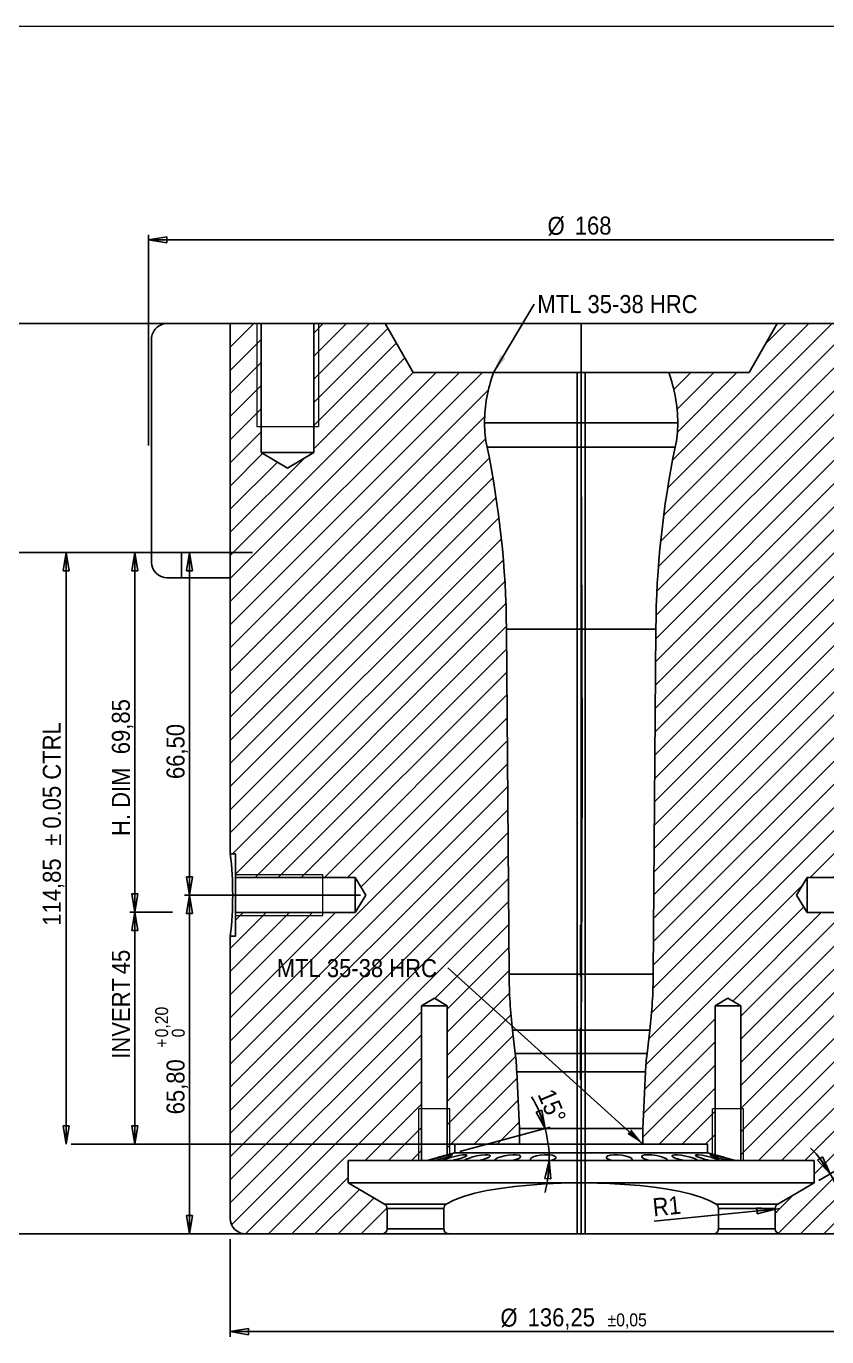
# Model space of a CAD drawing. Header units: millimetres. Extents: x 10 to 831, y 10 to 589.
# Drawn here: x 568.1 to 723.6, y 334.8 to 589.3 of the extents above; entities that cross this region are included whole.
import ezdxf

# ---------------------------------------------------------------- set-up
doc = ezdxf.new("R2010")
doc.units = ezdxf.units.MM
doc.linetypes.add('SLD-Solido', pattern=[0])
doc.layers.add('D', color=3, linetype='SLD-Solido', lineweight=25)
doc.layers.add('Q', color=2, linetype='SLD-Solido')
doc.layers.add('S', color=4, linetype='SLD-Solido')
doc.styles.add('SLDTEXTSTYLE1', font='GOTHIC.TTF', dxfattribs={"width": 0.913})
doc.styles.get("Standard").update_dxf_attribs({"font": 'GOTHIC.TTF'})
doc.dimstyles.new('SLDDIMSTYLE0', dxfattribs={"dimtxt": 3.5, "dimasz": 3.556, "dimexe": 0, "dimexo": 0.0625, "dimgap": 0.875, "dimtad": 1, "dimrnd": 1e-09, "dimzin": 12, "dimdsep": 46, "dimtxsty": 'SLDTEXTSTYLE1', "dimblk1": 'CLOSED', "dimblk2": 'CLOSED', "dimsah": 1, "dimcen": 0.09, "dimadec": 0, "dimazin": 3, "dimtfac": 1, "dimtofl": 0, "dimtmove": 0, "dimatfit": 3, "dimldrblk": 'CLOSED', "dimfxl": 0, "dimfrac": 2, "dimtolj": 1, "dimtzin": 12, "dimarcsym": 0})
doc.dimstyles.new('SLDDIMSTYLE1', dxfattribs={"dimtxt": 3.5, "dimasz": 3.556, "dimexe": 0, "dimexo": 0.0625, "dimgap": 0.875, "dimtad": 1, "dimdec": 4, "dimzin": 12, "dimdsep": 46, "dimtxsty": 'SLDTEXTSTYLE1', "dimblk1": 'CLOSED', "dimblk2": 'CLOSED', "dimsah": 1, "dimcen": 0.09, "dimazin": 3, "dimtfac": 1, "dimtofl": 0, "dimtmove": 0, "dimatfit": 3, "dimldrblk": 'CLOSED', "dimfxl": 0, "dimfrac": 2, "dimtolj": 1, "dimtzin": 12, "dimarcsym": 0})
doc.dimstyles.new('SLDDIMSTYLE10', dxfattribs={"dimtxt": 3.5, "dimasz": 3.556, "dimexe": 0, "dimexo": 0.0625, "dimgap": 0.875, "dimtad": 1, "dimrnd": 1e-09, "dimzin": 12, "dimdsep": 46, "dimtxsty": 'SLDTEXTSTYLE1', "dimblk1": 'CLOSED', "dimblk2": 'CLOSED', "dimsah": 1, "dimcen": 0.09, "dimadec": 0, "dimazin": 3, "dimtol": 1, "dimtp": 0.2, "dimtfac": 1, "dimtofl": 0, "dimtmove": 0, "dimatfit": 3, "dimldrblk": 'CLOSED', "dimfxl": 0, "dimfrac": 2, "dimtolj": 1, "dimarcsym": 0})
doc.dimstyles.new('SLDDIMSTYLE11', dxfattribs={"dimtxt": 3.5, "dimasz": 3.556, "dimexe": 0, "dimexo": 0.0625, "dimgap": 0.875, "dimtad": 1, "dimrnd": 1e-09, "dimzin": 12, "dimdsep": 46, "dimtxsty": 'SLDTEXTSTYLE1', "dimblk1": 'CLOSED', "dimblk2": 'CLOSED', "dimsah": 1, "dimcen": 0, "dimadec": 0, "dimazin": 3, "dimtfac": 1, "dimtofl": 0, "dimtmove": 0, "dimatfit": 3, "dimldrblk": 'CLOSED', "dimfxl": 0, "dimfrac": 2, "dimtolj": 1, "dimtzin": 12, "dimarcsym": 0})
doc.dimstyles.new('SLDDIMSTYLE12', dxfattribs={"dimtxt": 3.5, "dimasz": 3.556, "dimexe": 0, "dimexo": 0.0625, "dimgap": 0.875, "dimtad": 1, "dimdec": 4, "dimzin": 12, "dimdsep": 46, "dimtxsty": 'SLDTEXTSTYLE1', "dimblk1": 'CLOSED', "dimblk2": 'CLOSED', "dimsah": 1, "dimcen": 0.09, "dimazin": 3, "dimtfac": 1, "dimtofl": 0, "dimtmove": 0, "dimatfit": 3, "dimldrblk": 'CLOSED', "dimfxl": 0, "dimfrac": 2, "dimtolj": 1, "dimtzin": 12, "dimarcsym": 0})
doc.dimstyles.new('SLDDIMSTYLE13', dxfattribs={"dimtxt": 0.18, "dimasz": 3.556, "dimexe": 0, "dimexo": 0.0625, "dimgap": 0, "dimtad": 0, "dimtih": 1, "dimtoh": 1, "dimdec": 0, "dimrnd": 1e-09, "dimzin": 0, "dimdsep": 46, "dimtxsty": 'Standard', "dimsah": 1, "dimcen": 0.09, "dimadec": 0, "dimazin": 0, "dimtfac": 3.556, "dimtdec": 0, "dimtofl": 0, "dimtmove": 0, "dimatfit": 3, "dimfxl": 0, "dimfrac": 2, "dimtolj": 1, "dimtzin": 0, "dimarcsym": 0})
doc.dimstyles.new('SLDDIMSTYLE8', dxfattribs={"dimtxt": 3.5, "dimasz": 3.556, "dimexe": 0, "dimexo": 0.0625, "dimgap": 0.875, "dimtad": 1, "dimrnd": 1e-09, "dimzin": 12, "dimdsep": 46, "dimtxsty": 'SLDTEXTSTYLE1', "dimblk1": 'CLOSED', "dimblk2": 'CLOSED', "dimsah": 1, "dimcen": 0.09, "dimadec": 0, "dimazin": 3, "dimtol": 1, "dimtp": 0.05, "dimtm": 0.05, "dimtfac": 1, "dimtofl": 0, "dimtmove": 0, "dimatfit": 3, "dimldrblk": 'CLOSED', "dimfxl": 0, "dimfrac": 2, "dimtolj": 1, "dimarcsym": 0})

# ---------------------------------------------------------------- blocks, each defined once
blk = doc.blocks.new('_CLOSED')
at = {"color": 0, "linetype": 'ByBlock', "lineweight": -2}
for p, q in [((-1, 0.166667), (0, 0)), ((-1, 0.166667), (-1, -0.166667)), ((0, 0), (-1, -0.166667)), ((0, 0), (-1, 0))]:
    blk.add_line(p, q, dxfattribs=at)
blk = doc.blocks.new('_D_12')
at = {"layer": 'Q'}
for p, q in [((592.82, 417.22), (588.23, 417.22)), ((589.23, 417.22), (589.23, 372.22)), ((672.57, 372.22), (588.23, 372.22))]:
    blk.add_line(p, q, dxfattribs=at)
at = {"layer": 'Q', "xscale": 3.556, "yscale": 3.556}
for p, rotation in [((589.23, 417.22, 28.89), 90.00000000000021), ((589.23, 372.22, 28.89), 270.0000000000002)]:
    blk.add_blockref('_CLOSED', p, dxfattribs=dict(at, rotation=rotation))
at = {"layer": 'Q', "char_height": 3.5, "attachment_point": 1, "rotation": 90, "style": 'SLDTEXTSTYLE1'}
for s, insert in [('45', (584.76, 405.19)), ('INVERT ', (584.76, 388.79))]:
    blk.add_mtext(s, dxfattribs=dict(at, insert=insert))
blk = doc.blocks.new('_D_13')
at = {"layer": 'Q'}
for p, q in [((612.08, 487.07), (588.23, 487.07)), ((589.23, 487.07), (589.23, 417.22)), ((596.54, 417.22), (588.23, 417.22))]:
    blk.add_line(p, q, dxfattribs=at)
at = {"layer": 'Q', "xscale": 3.556, "yscale": 3.556}
for p, rotation in [((589.23, 487.07, 28.89), 90.00000000000021), ((589.23, 417.22, 28.89), 270.0000000000002)]:
    blk.add_blockref('_CLOSED', p, dxfattribs=dict(at, rotation=rotation))
at = {"layer": 'Q', "char_height": 3.5, "attachment_point": 1, "rotation": 90, "style": 'SLDTEXTSTYLE1'}
for s, insert in [('69,85', (584.76, 447.91)), ('H. DIM ', (584.76, 432.03))]:
    blk.add_mtext(s, dxfattribs=dict(at, insert=insert))
blk = doc.blocks.new('_D_16')
at = {"layer": 'Q'}
for p, q in [((591.87, 507.85), (591.87, 548.77)), ((591.87, 547.77), (759.87, 547.77)), ((759.87, 547.77), (669.35, 547.77)), ((759.87, 507.85), (759.87, 548.77))]:
    blk.add_line(p, q, dxfattribs=at)
at = {"layer": 'Q', "xscale": 3.556, "yscale": 3.556, "rotation": 180.0000000000002}
blk.add_blockref('_CLOSED', (591.87, 547.77, 28.89), dxfattribs=at)
at = {"layer": 'Q', "xscale": 3.556, "yscale": 3.556}
blk.add_blockref('_CLOSED', (759.87, 547.77, 28.89), dxfattribs=at)
at = {"layer": 'Q', "char_height": 3.5, "attachment_point": 1, "style": 'SLDTEXTSTYLE1'}
for s, insert in [('%%c', (669.35, 552.25)), ('168', (674.63, 552.3))]:
    blk.add_mtext(s, dxfattribs=dict(at, insert=insert))
blk = doc.blocks.new('_D_17')
at = {"layer": 'Q'}
for p, q in [((604.24, 487.07), (574.87, 487.07)), ((575.87, 487.07), (575.87, 372.22)), ((589.16, 372.22), (576.87, 372.22))]:
    blk.add_line(p, q, dxfattribs=at)
at = {"layer": 'Q', "xscale": 3.556, "yscale": 3.556}
for p, rotation in [((575.87, 487.07, 29.09), 90.0000000000004), ((575.87, 372.22, 29.09), 270.0000000000004)]:
    blk.add_blockref('_CLOSED', p, dxfattribs=dict(at, rotation=rotation))
at = {"layer": 'Q', "char_height": 3.5, "attachment_point": 1, "rotation": 90, "style": 'SLDTEXTSTYLE1'}
for s, insert in [('0.05 CTRL', (571.35, 433.46)), ('%%p', (571.4, 430.12)), ('114,85', (571.35, 414.61))]:
    blk.add_mtext(s, dxfattribs=dict(at, insert=insert))
blk = doc.blocks.new('_D_18')
at = {"layer": 'Q'}
for p, q in [((674.87, 531.52), (558.68, 531.52)), ((559.68, 487.07), (559.68, 531.52)), ((605.15, 487.07), (558.68, 487.07))]:
    blk.add_line(p, q, dxfattribs=at)
at = {"layer": 'Q', "xscale": 3.556, "yscale": 3.556}
for p, rotation in [((559.68, 531.52, 29.09), 90.00000000000057), ((559.68, 487.07, 29.09), 270.0000000000006)]:
    blk.add_blockref('_CLOSED', p, dxfattribs=dict(at, rotation=rotation))
at = {"layer": 'Q', "insert": (555.21, 508.16), "char_height": 3.5, "attachment_point": 1, "rotation": 90, "style": 'SLDTEXTSTYLE1'}
blk.add_mtext('44,45', dxfattribs=at)
blk = doc.blocks.new('_D_19')
at = {"layer": 'Q'}
for p, q in [((607.75, 353.77), (607.75, 334.8)), ((744, 353.77), (744, 334.8)), ((607.75, 335.8), (744, 335.8))]:
    blk.add_line(p, q, dxfattribs=at)
at = {"layer": 'Q', "xscale": 3.556, "yscale": 3.556, "rotation": 180.0000000000002}
blk.add_blockref('_CLOSED', (607.75, 335.8, 28.89), dxfattribs=at)
at = {"layer": 'Q', "xscale": 3.556, "yscale": 3.556}
blk.add_blockref('_CLOSED', (744, 335.8, 28.89), dxfattribs=at)
at = {"layer": 'Q', "attachment_point": 1, "style": 'SLDTEXTSTYLE1'}
for s, insert, char_height in [('%%c', (660.2, 340.27), 3.5), ('136,25', (665.48, 340.33), 3.5), ('±0,05', (681, 339.33), 2.5)]:
    blk.add_mtext(s, dxfattribs=dict(at, insert=insert, char_height=char_height))
blk = doc.blocks.new('_D_20')
at = {"layer": 'Q'}
for p, q in [((721.99, 365.17), (725.1, 366.96)), ((714.54, 354.77), (728.37, 354.77))]:
    blk.add_line(p, q, dxfattribs=at)
for start, end in [(30, 45.4505), (0, 30), (344.5495, 0)]:
    blk.add_arc((703.98, 354.77), 23.39, start, end, dxfattribs=at)
at = {"layer": 'Q', "xscale": 3.556, "yscale": 3.556}
for p, rotation in [((724.24, 366.46, 29.09), 304.3226979580505), ((727.37, 354.77, 29.09), 85.67730204195028)]:
    blk.add_blockref('_CLOSED', p, dxfattribs=dict(at, rotation=rotation))
at = {"layer": 'Q', "insert": (730.89, 362.8), "char_height": 3.5, "attachment_point": 1, "rotation": 279.4054, "style": 'SLDTEXTSTYLE1'}
blk.add_mtext('30°', dxfattribs=at)
blk = doc.blocks.new('_D_23')
at = {"layer": 'Q'}
for p, q in [((606.75, 487.07), (598.84, 487.07)), ((599.84, 420.57), (599.84, 487.07)), ((633.04, 420.57), (598.84, 420.57))]:
    blk.add_line(p, q, dxfattribs=at)
at = {"layer": 'Q', "xscale": 3.556, "yscale": 3.556}
for p, rotation in [((599.84, 487.07, 28.99), 90.0000000000002), ((599.84, 420.57, 28.99), 270.0000000000002)]:
    blk.add_blockref('_CLOSED', p, dxfattribs=dict(at, rotation=rotation))
at = {"layer": 'Q', "insert": (595.37, 443.09), "char_height": 3.5, "attachment_point": 1, "rotation": 90, "style": 'SLDTEXTSTYLE1'}
blk.add_mtext('66,50', dxfattribs=at)
blk = doc.blocks.new('_D_24')
at = {"layer": 'Q'}
for p, q in [((633.04, 420.57), (598.84, 420.57)), ((599.84, 420.57), (599.84, 354.77)), ((713.54, 354.77), (598.84, 354.77))]:
    blk.add_line(p, q, dxfattribs=at)
at = {"layer": 'Q', "xscale": 3.556, "yscale": 3.556}
for p, rotation in [((599.84, 420.57, 28.99), 90.0000000000002), ((599.84, 354.77, 28.99), 270.0000000000002)]:
    blk.add_blockref('_CLOSED', p, dxfattribs=dict(at, rotation=rotation))
at = {"layer": 'Q', "attachment_point": 1, "rotation": 90, "style": 'SLDTEXTSTYLE1'}
for s, insert, char_height in [('0,20', (593.17, 392.94), 2.5), ('0', (596.4, 392.94), 2.5), ('+', (593.17, 390.92), 2.5), ('65,80', (595.37, 377.99), 3.5)]:
    blk.add_mtext(s, dxfattribs=dict(at, insert=insert, char_height=char_height))
blk = doc.blocks.new('_D_25')
at = {"layer": 'Q'}
for p, q in [((597.29, 487.07), (558.68, 487.07)), ((559.68, 487.07), (559.68, 354.77)), ((609.75, 354.77), (558.68, 354.77))]:
    blk.add_line(p, q, dxfattribs=at)
at = {"layer": 'Q', "xscale": 3.556, "yscale": 3.556}
for p, rotation in [((559.68, 487.07, 28.99), 90.0000000000002), ((559.68, 354.77, 28.99), 270.0000000000002)]:
    blk.add_blockref('_CLOSED', p, dxfattribs=dict(at, rotation=rotation))
at = {"layer": 'Q', "insert": (555.21, 412.11), "char_height": 3.5, "attachment_point": 1, "rotation": 90, "style": 'SLDTEXTSTYLE1'}
blk.add_mtext('132,30', dxfattribs=at)
blk = doc.blocks.new('_D_26')
at = {"layer": 'Q'}
for q in [(690.05, 357.23), (714.54, 359.71)]:
    blk.add_line((713.55, 359.61), q, dxfattribs=at)
blk.add_arc((714.54, 359.71), 1, 225, 230.7985, dxfattribs=at)
at = {"layer": 'Q', "xscale": 3.556, "yscale": 3.556, "rotation": 5.798473716565014}
blk.add_blockref('_CLOSED', (713.55, 359.61, 28.99), dxfattribs=at)
at = {"layer": 'Q', "insert": (689.6, 361.65), "char_height": 3.5, "attachment_point": 1, "rotation": 5.7985, "style": 'SLDTEXTSTYLE1'}
blk.add_mtext('R1', dxfattribs=at)
blk = doc.blocks.new('_D_28')
at = {"layer": 'Q'}
for p, q in [((594.49, 531.52), (545.3, 531.52)), ((546.3, 531.52), (546.3, 354.77)), ((609.75, 354.77), (545.3, 354.77))]:
    blk.add_line(p, q, dxfattribs=at)
at = {"layer": 'Q', "xscale": 3.556, "yscale": 3.556}
for p, rotation in [((546.3, 531.52, 28.99), 90.00000000000021), ((546.3, 354.77, 28.99), 270.0000000000002)]:
    blk.add_blockref('_CLOSED', p, dxfattribs=dict(at, rotation=rotation))
at = {"layer": 'Q', "insert": (541.83, 436.03), "char_height": 3.5, "attachment_point": 1, "rotation": 90, "style": 'SLDTEXTSTYLE1'}
blk.add_mtext('176,75', dxfattribs=at)
blk = doc.blocks.new('_D_29')
at = {"layer": 'Q'}
for p, q in [((652.34, 370.8), (669.83, 375.49)), ((667.19, 369.04), (670.68, 369.04))]:
    blk.add_line(p, q, dxfattribs=at)
for start, end in [(15, 31.1136), (0, 15), (344.8791, 0)]:
    blk.add_arc((645.78, 369.04), 23.9, start, end, dxfattribs=at)
at = {"layer": 'Q', "xscale": 3.556, "yscale": 3.556}
for p, rotation in [((668.87, 375.23, 28.99), 289.2306031831066), ((669.68, 369.04, 28.99), 85.7693968168935)]:
    blk.add_blockref('_CLOSED', p, dxfattribs=dict(at, rotation=rotation))
at = {"layer": 'Q', "insert": (670.58, 383.25), "char_height": 3.5, "attachment_point": 1, "rotation": 292.7382, "style": 'SLDTEXTSTYLE1'}
blk.add_mtext('15°', dxfattribs=at)
blk = doc.blocks.new('SW_NOTE_7')
at = {"color": 0, "insert": (0.62, 1.79), "char_height": 3.5, "attachment_point": 1, "style": 'SLDTEXTSTYLE1'}
blk.add_mtext('MTL 35-38 HRC', dxfattribs=at)
blk = doc.blocks.new('SW_NOTE_8')
at = {"color": 0, "insert": (-33.22, 1.71), "char_height": 3.5, "attachment_point": 1, "style": 'SLDTEXTSTYLE1'}
blk.add_mtext('MTL 35-38 HRC', dxfattribs=at)
blk = doc.blocks.new('_D_53')
at = {"layer": 'Q'}
for p, q in [((369.19, 384.77), (443.51, 384.77)), ((442.51, 354.77), (442.51, 384.77)), ((356.61, 354.77), (443.51, 354.77))]:
    blk.add_line(p, q, dxfattribs=at)
at = {"layer": 'Q', "xscale": 3.556, "yscale": 3.556}
for p, rotation in [((442.51, 384.77, -0.7), 90.0000000000004), ((442.51, 354.77, -0.7), 270.0000000000004)]:
    blk.add_blockref('_CLOSED', p, dxfattribs=dict(at, rotation=rotation))
at = {"layer": 'Q', "insert": (438.04, 368.68), "char_height": 3.5, "attachment_point": 1, "rotation": 90, "style": 'SLDTEXTSTYLE1'}
blk.add_mtext('30', dxfattribs=at)

msp = doc.modelspace()

# ---------------------------------------------------------------- hatches: boundary and pattern name
at = {"layer": 'S'}
h = msp.add_hatch(dxfattribs=at)
h.set_pattern_fill('ANSI31', color=256, angle=3e-322, style=0)
edge = h.paths.add_edge_path(flags=0)
edge.add_line((658.8732153, 522.0209864), (643.2732153, 522.0209864))
edge.add_line((643.2732153, 522.0209864), (637.7883877, 531.5209864))
edge.add_line((637.7883877, 531.5209864), (623.9732153, 531.5209864))
edge.add_line((623.9732153, 531.5209864), (623.9732153, 506.5209864))
edge.add_line((623.9732153, 506.5209864), (618.8732153, 503.4565972))
edge.add_line((618.8732153, 503.4565972), (613.7732153, 506.5209864))
edge.add_line((613.7732153, 506.5209864), (613.7732153, 531.5209864))
edge.add_line((613.7732153, 531.5209864), (607.7482153, 531.5209864))
edge.add_line((607.7482153, 531.5209864), (607.7482153, 487.0709864))
edge.add_line((607.7482153, 487.0709864), (607.7482153, 428.5709864))
edge.add_line((607.7482153, 428.5709864), (608.7482153, 428.5709864))
edge.add_line((608.7482153, 428.5709864), (608.7482153, 423.9709864))
edge.add_line((608.7482153, 423.9709864), (631.9982153, 423.9709864))
edge.add_line((631.9982153, 423.9709864), (634.0411414, 420.5709864))
edge.add_line((634.0411414, 420.5709864), (631.9982153, 417.1709864))
edge.add_line((631.9982153, 417.1709864), (608.7482153, 417.1709864))
edge.add_line((608.7482153, 417.1709864), (608.7482153, 412.5709864))
edge.add_line((608.7482153, 412.5709864), (607.7482153, 412.5709864))
edge.add_line((607.7482153, 412.5709864), (607.7482153, 357.7709864))
edge.add_arc((610.7482153, 357.7709864), 3, 180, 270)
edge.add_line((610.7482153, 354.7709864), (637.2032153, 354.7709864))
edge.add_arc((637.2032153, 355.7709864), 1, 270, 360)
edge.add_line((638.2032153, 355.7709864), (638.2032153, 359.7136361))
edge.add_arc((637.2032153, 359.7136361), 1, 0, 60)
edge.add_line((637.7032153, 360.5796615), (630.6232153, 364.6673014))
edge.add_line((630.6232153, 364.6673014), (630.6232153, 369.0409864))
edge.add_line((630.6232153, 369.0409864), (644.8732153, 369.0409864))
edge.add_line((644.8732153, 369.0409864), (644.8732153, 399.0409864))
edge.add_line((644.8732153, 399.0409864), (647.3732153, 400.5431379))
edge.add_line((647.3732153, 400.5431379), (649.8732153, 399.0409864))
edge.add_line((649.8732153, 399.0409864), (649.8732153, 370.1390626))
edge.add_line((649.8732153, 370.1390626), (651.3732153, 370.5409864))
edge.add_line((651.3732153, 370.5409864), (651.3732153, 372.2209864))
edge.add_line((651.3732153, 372.2209864), (663.8732153, 372.2209864))
edge.add_line((663.8732153, 372.2209864), (663.8732153, 375.2209864))
edge.add_line((663.8732153, 375.2209864), (663.3732153, 386.2209864))
edge.add_arc((613.4247883, 383.9506033), 50, 2.602562202, 6.693060974)
edge.add_line((663.0840269, 389.7781261), (662.5519536, 394.3121888))
edge.add_arc((761.8704308, 405.9672343), 100, 180.427572507, 186.693060974, ccw=False)
edge.add_line((661.8732153, 405.2209864), (661.3732153, 472.2209864))
edge.add_arc((481.3782273, 470.8777402), 180, 0.427572507, 11.752288416)
edge.add_arc((680.1037374, 512.2209864), 22.9805221, 180, 191.752288416, ccw=False)
edge.add_arc((685.4382153, 512.2209864), 28.315, 159.750656689, 180, ccw=False)
h = msp.add_hatch(dxfattribs=at)
h.set_pattern_fill('ANSI31', color=256, angle=3e-322, style=0)
edge = h.paths.add_edge_path(flags=0)
edge.add_line((737.9732153, 531.5209864), (737.9732153, 506.5209864))
edge.add_line((737.9732153, 506.5209864), (732.8732153, 503.4565972))
edge.add_line((732.8732153, 503.4565972), (727.7732153, 506.5209864))
edge.add_line((727.7732153, 506.5209864), (727.7732153, 531.5209864))
edge.add_line((727.7732153, 531.5209864), (713.9580429, 531.5209864))
edge.add_line((713.9580429, 531.5209864), (708.4732153, 522.0209864))
edge.add_line((708.4732153, 522.0209864), (692.8732153, 522.0209864))
edge.add_arc((666.3082153, 512.2209864), 28.315, 0, 20.249343311, ccw=False)
edge.add_arc((671.6426932, 512.2209864), 22.9805221, -11.752288416, 0, ccw=False)
edge.add_arc((870.3682033, 470.8777402), 180, 168.247711584, 179.572427493)
edge.add_line((690.3732153, 472.2209864), (689.8732153, 405.2209864))
edge.add_arc((589.8759998, 405.9672343), 100, 353.306939026, 359.572427493, ccw=False)
edge.add_line((689.194477, 394.3121888), (688.6624037, 389.7781261))
edge.add_arc((738.3216423, 383.9506033), 50, 173.306939026, 177.397437797)
edge.add_line((688.3732153, 386.2209864), (687.8732153, 375.2209864))
edge.add_line((687.8732153, 375.2209864), (687.8732153, 372.2209864))
edge.add_line((687.8732153, 372.2209864), (700.3732153, 372.2209864))
edge.add_line((700.3732153, 372.2209864), (700.3732153, 370.5409864))
edge.add_line((700.3732153, 370.5409864), (701.8732153, 370.1390626))
edge.add_line((701.8732153, 370.1390626), (701.8732153, 399.0409864))
edge.add_line((701.8732153, 399.0409864), (704.3732153, 400.5431379))
edge.add_line((704.3732153, 400.5431379), (706.8732153, 399.0409864))
edge.add_line((706.8732153, 399.0409864), (706.8732153, 369.0409864))
edge.add_line((706.8732153, 369.0409864), (721.1232153, 369.0409864))
edge.add_line((721.1232153, 369.0409864), (721.1232153, 364.6673014))
edge.add_line((721.1232153, 364.6673014), (714.0432153, 360.5796615))
edge.add_arc((714.5432153, 359.7136361), 1, 120, 180)
edge.add_line((713.5432153, 359.7136361), (713.5432153, 355.7709864))
edge.add_arc((714.5432153, 355.7709864), 1, 180, 270)
edge.add_line((714.5432153, 354.7709864), (740.9982153, 354.7709864))
edge.add_arc((740.9982153, 357.7709864), 3, 270, 360)
edge.add_line((743.9982153, 357.7709864), (743.9982153, 412.5709864))
edge.add_line((743.9982153, 412.5709864), (742.9982153, 412.5709864))
edge.add_line((742.9982153, 412.5709864), (742.9982153, 417.1709864))
edge.add_line((742.9982153, 417.1709864), (719.7482153, 417.1709864))
edge.add_line((719.7482153, 417.1709864), (717.7052892, 420.5709864))
edge.add_line((717.7052892, 420.5709864), (719.7482153, 423.9709864))
edge.add_line((719.7482153, 423.9709864), (742.9982153, 423.9709864))
edge.add_line((742.9982153, 423.9709864), (742.9982153, 428.5709864))
edge.add_line((742.9982153, 428.5709864), (743.9982153, 428.5709864))
edge.add_line((743.9982153, 428.5709864), (743.9982153, 487.0709864))
edge.add_line((743.9982153, 487.0709864), (743.9982153, 531.5209864))
edge.add_line((743.9982153, 531.5209864), (737.9732153, 531.5209864))

# ---------------------------------------------------------------- linework, layer by layer
at = {"color": 179, "linetype": 'SLD-Solido', "lineweight": 18}
msp.add_line((10, 589.2558775), (831, 589.2558775), dxfattribs=at)
at = {"color": 7, "linetype": 'SLD-Solido', "lineweight": 18}
for p, q in [((612.8732153, 531.5209864), (612.8732153, 511.5209864)), ((624.8732153, 531.5209864), (624.8732153, 511.5209864)), ((612.8732153, 511.5209864), (624.8732153, 511.5209864)), ((608.7482153, 424.5709864), (625.7482153, 424.5709864)), ((625.7482153, 416.5709864), (625.7482153, 424.5709864)), ((608.7482153, 416.5709864), (625.7482153, 416.5709864)), ((644.3732153, 369.0409864), (644.3732153, 379.0409864)), ((650.3732153, 379.0409864), (644.3732153, 379.0409864)), ((650.3732153, 370.2730372), (650.3732153, 379.0409864)), ((701.3732153, 370.2730372), (701.3732153, 379.0409864)), ((707.3732153, 379.0409864), (701.3732153, 379.0409864)), ((707.3732153, 369.0409864), (707.3732153, 379.0409864))]:
    msp.add_line(p, q, dxfattribs=at)
at = {"layer": 'D'}
for p, q in [((607.7482153, 531.5209864), (595.4928694, 531.5209864)), ((607.7482153, 487.0709864), (607.7482153, 531.5209864)), ((607.7482153, 531.5209864), (613.7732153, 531.5209864)), ((613.7732153, 506.5209864), (613.7732153, 531.5209864)), ((623.9732153, 531.5209864), (613.7732153, 531.5209864)), ((623.9732153, 531.5209864), (623.9732153, 506.5209864)), ((623.9732153, 531.5209864), (637.7883877, 531.5209864)), ((637.7883877, 531.5209864), (643.2732153, 522.0209864)), ((675.8732153, 531.5209864), (637.7883877, 531.5209864)), ((675.8732153, 522.0209864), (675.8732153, 531.5209864)), ((713.9580429, 531.5209864), (675.8732153, 531.5209864)), ((708.4732153, 522.0209864), (713.9580429, 531.5209864)), ((713.9580429, 531.5209864), (727.7732153, 531.5209864)), ((592.4705775, 528.5209864), (592.4705775, 485.1709864)), ((643.2732153, 522.0209864), (658.8732153, 522.0209864)), ((658.8732153, 522.0209864), (675.0732153, 522.0209864)), ((675.0732153, 512.2209864), (675.0732153, 522.0209864)), ((675.8732153, 522.0209864), (675.0732153, 522.0209864)), ((675.8732153, 522.0209864), (675.8732153, 512.2209864)), ((675.8732153, 522.0209864), (676.6732153, 522.0209864)), ((676.6732153, 512.2209864), (676.6732153, 522.0209864)), ((676.6732153, 522.0209864), (692.8732153, 522.0209864)), ((692.8732153, 522.0209864), (708.4732153, 522.0209864)), ((675.0732153, 512.2209864), (657.1232153, 512.2209864)), ((675.0732153, 507.540294), (675.0732153, 512.2209864)), ((675.8732153, 512.2209864), (675.0732153, 512.2209864)), ((675.8732153, 512.2209864), (676.6732153, 512.2209864)), ((675.8732153, 512.2209864), (675.8732153, 507.540294)), ((694.6232153, 512.2209864), (676.6732153, 512.2209864)), ((676.6732153, 507.540294), (676.6732153, 512.2209864)), ((618.8732153, 503.4565972), (613.7732153, 506.5209864)), ((623.9732153, 506.5209864), (613.7732153, 506.5209864)), ((623.9732153, 506.5209864), (618.8732153, 503.4565972)), ((675.0732153, 507.540294), (657.6049482, 507.540294)), ((675.0732153, 472.2209864), (675.0732153, 507.540294)), ((675.8732153, 507.540294), (675.0732153, 507.540294)), ((675.8732153, 507.540294), (676.6732153, 507.540294)), ((675.8732153, 506.5209864), (675.8732153, 507.540294)), ((675.8732153, 472.2209864), (675.8732153, 507.540294)), ((675.8732153, 506.5209864), (675.9859052, 472.2209864)), ((676.6732153, 472.2209864), (676.6732153, 507.540294)), ((694.1414824, 507.540294), (676.6732153, 507.540294)), ((598.2900301, 482.1709864), (598.2900301, 487.0709864)), ((598.2900301, 487.0709864), (607.7482153, 487.0709864)), ((607.7482153, 428.5709864), (607.7482153, 487.0709864)), ((595.4928694, 482.1709864), (598.2900301, 482.1709864)), ((598.2900301, 482.1709864), (607.7482153, 482.1709864)), ((661.8732153, 405.2209864), (661.3732153, 472.2209864)), ((675.0732153, 472.2209864), (661.3732153, 472.2209864)), ((675.0732153, 405.2209864), (675.0732153, 472.2209864)), ((675.8732153, 472.2209864), (675.0732153, 472.2209864)), ((675.8732153, 414.7709864), (675.8732153, 472.2209864)), ((676.0732153, 445.6459864), (675.9859052, 472.2209864)), ((675.9859052, 472.2209864), (676.6732153, 472.2209864)), ((676.6732153, 405.2209864), (676.6732153, 472.2209864)), ((690.3732153, 472.2209864), (676.6732153, 472.2209864)), ((690.3732153, 472.2209864), (689.8732153, 405.2209864)), ((675.9404022, 405.2209864), (676.0732153, 445.6459864)), ((608.7482153, 428.5709864), (607.7482153, 428.5709864)), ((608.7482153, 423.9709864), (608.7482153, 428.5709864)), ((608.7482153, 423.9709864), (631.9982153, 423.9709864)), ((608.7482153, 417.1709864), (608.7482153, 423.9709864)), ((631.9982153, 423.9709864), (634.0411414, 420.5709864)), ((631.9982153, 423.9709864), (631.9982153, 417.1709864)), ((717.7052892, 420.5709864), (719.7482153, 423.9709864)), ((719.7482153, 423.9709864), (742.9982153, 423.9709864)), ((719.7482153, 417.1709864), (719.7482153, 423.9709864)), ((634.0411414, 420.5709864), (631.9982153, 417.1709864)), ((719.7482153, 417.1709864), (717.7052892, 420.5709864)), ((608.7482153, 412.5709864), (608.7482153, 417.1709864)), ((631.9982153, 417.1709864), (608.7482153, 417.1709864)), ((675.8732153, 414.7709864), (675.7732153, 414.7709864)), ((675.7732153, 405.2209864), (675.7732153, 414.7709864)), ((742.9982153, 417.1709864), (719.7482153, 417.1709864)), ((607.7482153, 357.7709864), (607.7482153, 412.5709864)), ((607.7482153, 412.5709864), (608.7482153, 412.5709864)), ((675.0732153, 405.2209864), (661.8732153, 405.2209864)), ((675.0732153, 394.3121888), (675.0732153, 405.2209864)), ((675.7732153, 405.2209864), (675.0732153, 405.2209864)), ((675.7732153, 405.2209864), (675.7732153, 404.7709864)), ((675.8732153, 404.7709864), (675.7732153, 404.7709864)), ((675.8732153, 404.7709864), (675.8732153, 394.7709864)), ((675.9045622, 394.3121888), (675.9404022, 405.2209864)), ((675.9404022, 405.2209864), (676.6732153, 405.2209864)), ((676.6732153, 394.3121888), (676.6732153, 405.2209864)), ((689.8732153, 405.2209864), (676.6732153, 405.2209864)), ((644.8732153, 399.0409864), (647.3732153, 400.5431379)), ((647.3732153, 400.5431379), (649.8732153, 399.0409864)), ((701.8732153, 399.0409864), (704.3732153, 400.5431379)), ((704.3732153, 400.5431379), (706.8732153, 399.0409864)), ((644.8732153, 399.0409864), (649.8732153, 399.0409864)), ((644.8732153, 369.0409864), (644.8732153, 399.0409864)), ((649.8732153, 399.0409864), (649.8732153, 370.1390626)), ((701.8732153, 399.0409864), (706.8732153, 399.0409864)), ((701.8732153, 370.1390626), (701.8732153, 399.0409864)), ((706.8732153, 399.0409864), (706.8732153, 369.0409864)), ((675.7732153, 394.7709864), (675.8732153, 394.7709864)), ((675.7732153, 394.7709864), (675.7732153, 394.3121888)), ((663.0840269, 389.7781261), (662.5519536, 394.3121888)), ((675.0732153, 394.3121888), (662.5519536, 394.3121888)), ((675.0732153, 389.7781261), (675.0732153, 394.3121888)), ((675.7732153, 394.3121888), (675.0732153, 394.3121888)), ((675.7732153, 389.7781261), (675.7732153, 394.3121888)), ((675.8896659, 389.7781261), (675.9045622, 394.3121888)), ((675.9045622, 394.3121888), (676.6732153, 394.3121888)), ((676.6732153, 389.7781261), (676.6732153, 394.3121888)), ((689.194477, 394.3121888), (676.6732153, 394.3121888)), ((689.194477, 394.3121888), (688.6624037, 389.7781261)), ((675.0732153, 389.7781261), (663.0840269, 389.7781261)), ((675.0732153, 386.2209864), (675.0732153, 389.7781261)), ((675.7732153, 389.7781261), (675.0732153, 389.7781261)), ((675.7732153, 386.2209864), (675.7732153, 389.7781261)), ((675.8896659, 389.7781261), (675.8779792, 386.2209864)), ((675.8896659, 389.7781261), (676.6732153, 389.7781261)), ((676.6732153, 386.2209864), (676.6732153, 389.7781261)), ((688.6624037, 389.7781261), (676.6732153, 389.7781261)), ((663.8732153, 375.2209864), (663.3732153, 386.2209864)), ((675.0732153, 386.2209864), (663.3732153, 386.2209864)), ((675.0732153, 375.2209864), (675.0732153, 386.2209864)), ((675.7732153, 386.2209864), (675.0732153, 386.2209864)), ((675.7732153, 384.7709864), (675.7732153, 386.2209864)), ((675.7732153, 384.7709864), (675.8732153, 384.7709864)), ((675.8732153, 384.7709864), (675.8779792, 386.2209864)), ((675.8732153, 384.7709864), (675.8732153, 375.2209864)), ((675.8779792, 386.2209864), (676.6732153, 386.2209864)), ((676.6732153, 375.2209864), (676.6732153, 386.2209864)), ((688.3732153, 386.2209864), (676.6732153, 386.2209864)), ((688.3732153, 386.2209864), (687.8732153, 375.2209864)), ((663.8732153, 372.2209864), (663.8732153, 375.2209864)), ((675.0732153, 375.2209864), (663.8732153, 375.2209864)), ((675.0732153, 372.2209864), (675.0732153, 375.2209864)), ((675.8732153, 375.2209864), (675.0732153, 375.2209864)), ((675.8732153, 375.2209864), (676.6732153, 375.2209864)), ((675.8732153, 375.2209864), (675.8732153, 372.2209864)), ((676.6732153, 372.2209864), (676.6732153, 375.2209864)), ((687.8732153, 375.2209864), (676.6732153, 375.2209864)), ((687.8732153, 375.2209864), (687.8732153, 372.2209864)), ((651.3732153, 372.2209864), (651.3732153, 370.5409864)), ((663.8732153, 372.2209864), (651.3732153, 372.2209864)), ((675.0732153, 372.2209864), (663.8732153, 372.2209864)), ((675.0732153, 372.2209864), (675.0732153, 370.5409864)), ((675.8732153, 372.2209864), (675.0732153, 372.2209864)), ((675.8732153, 372.2209864), (676.6732153, 372.2209864)), ((675.8732153, 370.5409864), (675.8732153, 372.2209864)), ((676.6732153, 372.2209864), (676.6732153, 370.5409864)), ((687.8732153, 372.2209864), (676.6732153, 372.2209864)), ((700.3732153, 372.2209864), (687.8732153, 372.2209864)), ((700.3732153, 370.5409864), (700.3732153, 372.2209864)), ((630.6232153, 369.0409864), (630.6232153, 364.6673014)), ((644.8732153, 369.0409864), (630.6232153, 369.0409864)), ((644.8732153, 369.0409864), (645.8399839, 369.0409864)), ((646.3522671, 369.0409864), (645.8399839, 369.0409864)), ((646.3282306, 369.0409864), (647.3744157, 369.0409864)), ((648.8763541, 369.0409864), (647.3744157, 369.0409864)), ((648.8763541, 369.0409864), (650.8509937, 369.0409864)), ((651.3732153, 370.5409864), (649.8732153, 370.1390626)), ((653.2402327, 369.0409864), (650.8509937, 369.0409864)), ((675.0732153, 370.5409864), (651.3732153, 370.5409864)), ((653.2402327, 369.0409864), (656.0327947, 369.0409864)), ((659.1465116, 369.0409864), (656.0327947, 369.0409864)), ((659.1465116, 369.0409864), (662.5666876, 369.0409864)), ((666.1926877, 369.0409864), (662.5666876, 369.0409864)), ((666.1926877, 369.0409864), (670.0073984, 369.0409864)), ((675.0732153, 369.0409864), (670.0073984, 369.0409864)), ((675.0732153, 370.5409864), (675.0732153, 369.0409864)), ((675.8732153, 370.5409864), (675.0732153, 370.5409864)), ((675.0732153, 369.0409864), (675.0732153, 364.6673014)), ((675.8732153, 369.0409864), (675.0732153, 369.0409864)), ((675.8732153, 370.5409864), (676.6732153, 370.5409864)), ((675.8732153, 369.0409864), (675.8732153, 370.5409864)), ((675.8732153, 369.0409864), (676.6732153, 369.0409864)), ((675.8732153, 364.6673014), (675.8732153, 369.0409864)), ((676.6732153, 370.5409864), (676.6732153, 369.0409864)), ((700.3732153, 370.5409864), (676.6732153, 370.5409864)), ((681.7390322, 369.0409864), (676.6732153, 369.0409864)), ((676.6732153, 369.0409864), (676.6732153, 364.6673014)), ((681.7390322, 369.0409864), (685.5537429, 369.0409864)), ((689.179743, 369.0409864), (685.5537429, 369.0409864)), ((689.179743, 369.0409864), (692.599919, 369.0409864)), ((695.7136359, 369.0409864), (692.599919, 369.0409864)), ((695.7136359, 369.0409864), (698.5061979, 369.0409864)), ((700.8954369, 369.0409864), (698.5061979, 369.0409864)), ((701.8732153, 370.1390626), (700.3732153, 370.5409864)), ((700.8954369, 369.0409864), (702.8700765, 369.0409864)), ((704.3720149, 369.0409864), (702.8700765, 369.0409864)), ((704.3720149, 369.0409864), (705.3941635, 369.0409864)), ((705.9064467, 369.0409864), (705.3941635, 369.0409864)), ((705.9064467, 369.0409864), (706.8732153, 369.0409864)), ((721.1232153, 369.0409864), (706.8732153, 369.0409864)), ((721.1232153, 364.6673014), (721.1232153, 369.0409864)), ((630.6232153, 364.6673014), (637.7032153, 360.5796615)), ((675.0732153, 364.6673014), (630.6232153, 364.6673014)), ((675.0732153, 364.6673014), (675.0732153, 364.6648706)), ((675.8732153, 364.6673014), (675.0732153, 364.6673014)), ((675.0732153, 364.6648706), (675.0732153, 354.7709864)), ((675.8732153, 364.6648706), (675.0732153, 364.6648706)), ((675.8732153, 364.6673014), (676.6732153, 364.6673014)), ((675.8732153, 364.6648706), (675.8732153, 364.6673014)), ((675.8732153, 364.6648706), (676.6732153, 364.6648706)), ((675.8732153, 354.7709864), (675.8732153, 364.6648706)), ((676.6732153, 364.6673014), (676.6732153, 364.6648706)), ((721.1232153, 364.6673014), (676.6732153, 364.6673014)), ((676.6732153, 364.6648706), (676.6732153, 354.7709864)), ((714.0432153, 360.5796615), (721.1232153, 364.6673014)), ((637.7032153, 360.5796615), (649.674939, 360.5796615)), ((638.2032153, 359.7136361), (638.2032153, 355.7709864)), ((649.2365029, 359.7136361), (638.2032153, 359.7136361)), ((649.2365029, 359.7136361), (649.2365029, 355.7709864)), ((702.0714916, 360.5796615), (714.0432153, 360.5796615)), ((702.5099277, 359.7136361), (702.5099277, 355.7709864)), ((713.5432153, 359.7136361), (702.5099277, 359.7136361)), ((713.5432153, 355.7709864), (713.5432153, 359.7136361)), ((637.2032153, 354.7709864), (610.7482153, 354.7709864)), ((650.1767699, 354.7709864), (637.2032153, 354.7709864)), ((638.2032153, 355.7709864), (649.2365029, 355.7709864)), ((675.0732153, 354.7709864), (650.1767699, 354.7709864)), ((675.8732153, 354.7709864), (675.0732153, 354.7709864)), ((675.8732153, 354.7709864), (676.6732153, 354.7709864)), ((701.5696607, 354.7709864), (676.6732153, 354.7709864)), ((714.5432153, 354.7709864), (701.5696607, 354.7709864)), ((702.5099277, 355.7709864), (713.5432153, 355.7709864)), ((740.9982153, 354.7709864), (714.5432153, 354.7709864))]:
    msp.add_line(p, q, dxfattribs=at)
at = {"layer": 'D', "flags": 128}
for points in [[(647.3744157, 369.0409864), (648.2094689, 369.2353612), (649.0541832, 369.4573022), (649.8278069, 369.6873242), (650.4295546, 369.8957813), (650.7752216, 370.0506218), (650.8308326, 370.1299405), (650.613841, 370.1283642), (650.1646678, 370.0520268), (649.5256153, 369.911137), (648.7461206, 369.7190088), (647.8990019, 369.4951973), (647.0859443, 369.2666128), (646.4197838, 369.0631541), (646.3522671, 369.0409864)], [(650.8509937, 369.0409864), (651.3110177, 369.1400835), (652.1284816, 369.3476832), (652.8554022, 369.5767012), (653.3943312, 369.7997556), (653.6664195, 369.9841661), (653.6402291, 370.1017154), (653.339981, 370.1389995), (652.819978, 370.0976939), (652.1359484, 369.9866166), (651.343326, 369.8172948), (650.5126933, 369.6058707), (649.7388281, 369.375878), (649.1284549, 369.156654), (648.8763541, 369.0409864)], [(656.0327947, 369.0409864), (656.8520594, 369.2353612), (657.5339756, 369.4573022), (658.0115442, 369.6873242), (658.2160654, 369.8957813), (658.1177608, 370.0506218), (657.7443351, 370.1299405), (657.1618854, 370.1283642), (656.4403399, 370.0520268), (655.6420421, 369.911137), (654.8348828, 369.7190088), (654.1049987, 369.4951973), (653.5507783, 369.2666128), (653.2561377, 369.0631541), (653.2402327, 369.0409864)], [(662.5666876, 369.0409864), (663.2179987, 369.2110714), (663.7676463, 369.4290117), (664.0766645, 369.6594496), (664.0921673, 369.8723743), (663.8085883, 370.0353216), (663.2767646, 370.1245702), (662.5798931, 370.1327822), (661.7977236, 370.0651558), (660.9972595, 369.931595), (660.2475575, 369.7448836), (659.6311963, 369.5236555), (659.235727, 369.2940329), (659.126331, 369.0859522), (659.1465116, 369.0409864)], [(670.0073984, 369.0409864), (670.5913534, 369.2353612), (670.9277524, 369.4573022), (670.981302, 369.6873242), (670.7337952, 369.8957813), (670.2178598, 370.0506218), (669.5154563, 370.1299405), (668.7236155, 370.1283642), (667.9230352, 370.0520268), (667.1793954, 369.911137), (666.5608492, 369.7190088), (666.1437716, 369.4951973), (665.9968913, 369.2666128), (666.1527193, 369.0631541), (666.1926877, 369.0409864)], [(685.5537429, 369.0409864), (685.745918, 369.2353612), (685.646662, 369.4573022), (685.2618439, 369.6873242), (684.6286285, 369.8957813), (683.8333066, 370.0506218), (682.9901339, 370.1299405), (682.2010751, 370.1283642), (681.5359749, 370.0520268), (681.0462508, 369.911137), (680.7820566, 369.7190088), (680.7895411, 369.4951973), (681.0893573, 369.2666128), (681.6539, 369.0631541), (681.7390322, 369.0409864)], [(692.599919, 369.0409864), (692.6203564, 369.1400835), (692.4409834, 369.3476832), (691.9890665, 369.5767012), (691.3053728, 369.7997556), (690.4763875, 369.9841661), (689.6195454, 370.1017154), (688.8449383, 370.1389995), (688.2263676, 370.0976939), (687.8084797, 369.9866166), (687.6278303, 369.8172948), (687.7171327, 369.6058707), (688.0885729, 369.375878), (688.7111668, 369.156654), (689.179743, 369.0409864)], [(698.5061979, 369.0409864), (698.2550998, 369.2353612), (697.7467845, 369.4573022), (697.0267104, 369.6873242), (696.1774559, 369.8957813), (695.3158535, 370.0506218), (694.557839, 370.1299405), (693.9829898, 370.1283642), (693.6315827, 370.0520268), (693.5269954, 369.911137), (693.6879439, 369.7190088), (694.117985, 369.4951973), (694.7841623, 369.2666128), (695.6061509, 369.0631541), (695.7136359, 369.0409864)], [(702.8700765, 369.0409864), (702.4802097, 369.2110714), (701.8400135, 369.4290117), (701.0351342, 369.6594496), (700.1621596, 369.8723743), (699.3407957, 370.0353216), (698.6798994, 370.1245702), (698.2452277, 370.1327822), (698.0610374, 370.0651558), (698.1345717, 369.931595), (698.467461, 369.7448836), (699.0443565, 369.5236555), (699.8133872, 369.2940329), (700.6797149, 369.0859522), (700.8954369, 369.0409864)], [(705.3941635, 369.0409864), (704.7670738, 369.2353612), (703.9859018, 369.4573022), (703.1235149, 369.6873242), (702.2857785, 369.8957813), (701.5887611, 370.0506218), (701.1190142, 370.1299405), (700.9124051, 370.1283642), (700.9688503, 370.0520268), (701.2774239, 369.911137), (701.8203891, 369.7190088), (702.5577577, 369.4951973), (703.4117943, 369.2666128), (704.2709776, 369.0631541), (704.3720149, 369.0409864)], [(649.674939, 360.5796615), (651.1627875, 361.3445854), (653.0171767, 362.0426512), (655.2023579, 362.6644994), (657.5459029, 363.1774258), (660.1430183, 363.6200319), (662.9438142, 363.9867375), (665.8440675, 364.2691148), (668.8843994, 364.4777976), (672.0060632, 364.6101854), (675.0732153, 364.6648706)], [(676.6732153, 364.6648706), (679.0308756, 364.6292621), (681.3656656, 364.5513986), (684.3784593, 364.3841944), (687.2942901, 364.1444255), (690.0595842, 363.8349375), (692.6629281, 363.4531499), (695.0659702, 363.0024979), (697.2267224, 362.4881698), (699.123952, 361.9108144), (700.7472886, 361.2723311), (702.0714916, 360.5796615)], [(650.1767699, 354.7709864), (649.5600888, 354.9899242), (649.4291657, 355.1349931), (649.2875616, 355.4244781), (649.2525343, 355.5741177), (649.2375024, 355.7215362), (649.2365029, 355.7709864)]]:
    msp.add_lwpolyline(points, dxfattribs=at)
at = {"layer": 'D'}
for centre, radius, start, end in [((595.4798012, 528.5117769), 3.0092378, 89.751180312, 179.82465188), ((685.4382153, 512.2209864), 28.315, 159.750656689, 180), ((666.3082153, 512.2209864), 28.315, 0, 20.249343311), ((680.1037374, 512.2209864), 22.9805221, 180, 191.752288416), ((671.6426932, 512.2209864), 22.9805221, 348.247711584, 0), ((481.3782273, 470.8777402), 180, 0.427572507, 11.752288416), ((870.3682033, 470.8777402), 180, 168.247711584, 179.572427493), ((595.4832005, 485.1836204), 3.0126496, 180.240279947, 270.183887861), ((539.9192883, 420.5709864), 68.2990727, 353.273395028, 6.726604972), ((761.8704308, 405.9672343), 100, 180.427572507, 186.693060974), ((589.8759998, 405.9672343), 100, 353.306939026, 359.572427493), ((613.4247883, 383.9506033), 50, 2.602562202, 6.693060974), ((738.3216423, 383.9506033), 50, 173.306939026, 177.397437798), ((619.0985011, 475.218455), 109.4932041, 284.13631079, 286.323781224), ((733.1904507, 477.211134), 111.5580463, 253.696465253, 255.843442733), ((637.2032153, 359.7136361), 1, 0, 60), ((650.2505953, 359.7442338), 1.0145539, 124.569008607, 181.728231284), ((701.4842947, 359.7383912), 1.0259317, 358.617353835, 55.085406274), ((714.5432153, 359.7136361), 1, 120, 180), ((610.7482153, 357.7709864), 3, 180, 270), ((637.2032153, 355.7709864), 1, 270, 0), ((701.5543605, 355.7274237), 0.9565597, 270.916486025, 2.610211453), ((714.5432153, 355.7709864), 1, 180, 270)]:
    msp.add_arc(centre, radius, start, end, dxfattribs=at)

# ---------------------------------------------------------------- block references
for name, p in [('SW_NOTE_7', (666.7475962, 535.2692307)), ('SW_NOTE_8', (649.9918295, 406.4230769))]:
    msp.add_blockref(name, p)

# ---------------------------------------------------------------- dimensions: what is measured, and where the dimension line sits
at = {"layer": 'Q'}
for base, p1, p2, dimstyle, picture, middle in [((759.8732153, 547.7745492), (591.8732153, 506.8459864), (759.8732153, 506.8459864), 'SLDDIMSTYLE0', '_D_16', (675.8732153, 547.7745492)), ((743.9982153, 335.8011788), (607.7482153, 354.7709864), (743.9982153, 354.7709864), 'SLDDIMSTYLE8', '_D_19', (674.7495212, 335.8011788))]:
    dim = msp.add_linear_dim(base=base, p1=p1, p2=p2, text='%%c<>', dimstyle=dimstyle, dxfattribs=at)
    dim.commit()
    dim.dimension.update_dxf_attribs({"geometry": picture, "text_midpoint": middle, "dimtype": 160})
for base, p1, p2, dimstyle, picture, middle in [((546.2983499, 354.7709864), (595.4928694, 531.5209864), (610.7482153, 354.7709864), 'SLDDIMSTYLE0', '_D_28', (546.2983499, 443.1459864)), ((559.6830175, 531.5209864), (743.9982153, 487.0709864), (675.8732153, 531.5209864), 'SLDDIMSTYLE0', '_D_18', (559.6830175, 513.9788354)), ((559.6830175, 354.7709864), (598.2900301, 487.0709864), (610.7482153, 354.7709864), 'SLDDIMSTYLE0', '_D_25', (559.6830175, 419.2247801)), ((599.8370204, 487.0709864), (634.0411414, 420.5709864), (607.7482153, 487.0709864), 'SLDDIMSTYLE0', '_D_23', (599.8370204, 448.9097203)), ((599.8370204, 354.7709864), (634.0411414, 420.5709864), (714.5432153, 354.7709864), 'SLDDIMSTYLE10', '_D_24', (599.8370204, 388.6958312)), ((439.7349113, 384.7709864), (355.6099113, 354.7709864), (593.2464686, 384.7709864), 'SLDDIMSTYLE0', '_D_53', (439.7349113, 371.2620844))]:
    dim = msp.add_linear_dim(base=base, p1=p1, p2=p2, angle=90, dimstyle=dimstyle, dxfattribs=at)
    dim.commit()
    dim.dimension.update_dxf_attribs({"geometry": picture, "text_midpoint": middle, "dimtype": 160})
for base, p1, p2, text, picture, middle in [((573.0676851, 372.2209864), (743.9982153, 487.0709864), (574.1232153, 372.2209864), '<> %%p0.05 CTRL', '_D_17', (573.0676851, 434.5888898)), ((586.4523528, 417.2209864), (673.5716815, 487.0709864), (673.5716815, 417.2209864), 'H. DIM <>', '_D_13', (586.4523528, 445.7923122)), ((586.4523528, 372.2209864), (673.5716815, 417.2209864), (673.5716815, 372.2209864), 'INVERT <>', '_D_12', (586.4523528, 399.5745174))]:
    dim = msp.add_linear_dim(base=base, p1=p1, p2=p2, angle=90, text=text, dimstyle='SLDDIMSTYLE0', dxfattribs=at)
    dim.commit()
    dim.dimension.update_dxf_attribs({"geometry": picture, "text_midpoint": middle, "dimtype": 160})
for base, line1, line2, dimstyle, picture, middle in [((669.4750898, 372.1611441), ((651.3732153, 370.5409864), (649.8732153, 370.1390626)), ((666.1926877, 369.0409864), (644.8732153, 369.0409864)), 'SLDDIMSTYLE12', '_D_29', (667.8217601, 378.2805509)), ((726.5729929, 360.8241457), ((713.5432153, 354.7709864), (675.8732153, 354.7709864)), ((721.1232153, 364.6673014), (713.5432153, 360.2909864)), 'SLDDIMSTYLE1', '_D_20', (727.0555034, 358.5929519))]:
    dim = msp.add_angular_dim_2l(base=base, line1=line1, line2=line2, dimstyle=dimstyle, dxfattribs=at)
    dim.commit()
    dim.dimension.update_dxf_attribs({"geometry": picture, "text_midpoint": middle, "dimtype": 162})
dim = msp.add_radius_dim(center=(714.5432153, 359.7136361), mpoint=(713.5483319, 359.6126063), dimstyle='SLDDIMSTYLE11', dxfattribs=at)
dim.commit()
dim.dimension.update_dxf_attribs({"geometry": '_D_26', "text_midpoint": (692.5752292, 357.4828097), "dimtype": 164})

# ---------------------------------------------------------------- leaders
for points in [[(658.8732153, 522.0209864), (666.7475962, 535.2692307)], [(687.8732153, 372.2209864), (649.9918295, 406.4230769)]]:
    msp.add_leader(points, dimstyle='SLDDIMSTYLE13')

doc.saveas('drawing.dxf')
